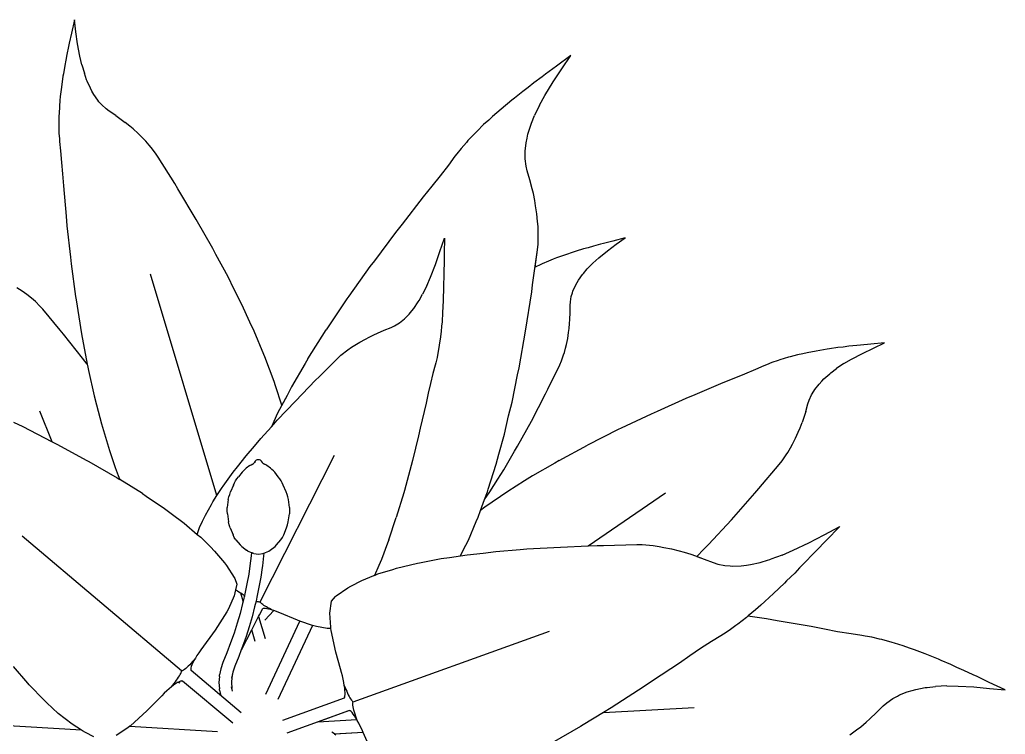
# Model space of a CAD drawing. Header units: metres. Extents: x 244.4 to 340.3, y -4.1 to 64.3.
# Drawn here: x 244.871 to 245.398, y 32.999 to 33.381 of the extents above; entities that cross this region are included whole.
import ezdxf

# ---------------------------------------------------------------- set-up
doc = ezdxf.new("R2010")
doc.units = ezdxf.units.M
doc.layers.add('Edges', color=7, linetype='Continuous')

msp = doc.modelspace()

# ---------------------------------------------------------------- linework, layer by layer
at = {"layer": 'Edges'}
for p, q in [((244.89989, 33.38077), (244.89836, 33.37363)), ((244.90072, 33.37434), (244.89989, 33.38077)), ((244.89836, 33.37363), (244.8971, 33.36817)), ((244.90165, 33.36784), (244.90072, 33.37434)), ((244.89681, 33.36639), (244.89585, 33.36218)), ((244.8971, 33.36817), (244.89681, 33.36639)), ((244.90283, 33.36136), (244.90165, 33.36784)), ((244.89535, 33.35912), (244.89474, 33.35633)), ((244.89585, 33.36218), (244.89535, 33.35912)), ((244.90389, 33.35673), (244.90283, 33.36136)), ((245.16555, 33.36162), (245.15795, 33.35592)), ((245.16079, 33.3546), (245.16555, 33.36162)), ((244.89474, 33.35633), (244.89403, 33.35184)), ((244.90389, 33.35673), (244.90523, 33.35211)), ((245.15795, 33.35592), (245.1521, 33.3517)), ((245.15612, 33.34752), (245.16079, 33.3546)), ((244.89378, 33.35062), (244.89293, 33.34462)), ((244.89403, 33.35184), (244.89378, 33.35062)), ((244.90646, 33.34868), (244.90523, 33.35211)), ((244.90676, 33.34786), (244.90646, 33.34868)), ((244.90846, 33.34411), (244.90676, 33.34786)), ((245.1503, 33.35023), (245.14582, 33.34702)), ((245.1521, 33.3517), (245.1503, 33.35023)), ((245.15173, 33.34032), (245.15612, 33.34752)), ((244.89293, 33.34462), (244.89232, 33.33976)), ((244.90926, 33.34264), (244.90846, 33.34411)), ((244.91033, 33.34075), (244.90926, 33.34264)), ((245.13982, 33.3424), (245.13536, 33.33877)), ((245.14274, 33.34451), (245.13982, 33.3424)), ((245.14582, 33.34702), (245.14274, 33.34451)), ((244.89215, 33.33751), (244.89185, 33.33458)), ((244.89232, 33.33976), (244.89215, 33.33751)), ((244.91239, 33.33776), (244.91033, 33.34075)), ((244.91306, 33.33694), (244.91239, 33.33776)), ((244.91458, 33.33523), (244.91306, 33.33694)), ((245.1341, 33.33784), (245.12828, 33.33297)), ((245.13536, 33.33877), (245.1341, 33.33784)), ((245.14884, 33.33506), (245.15173, 33.34032)), ((244.89185, 33.33458), (244.89167, 33.33052)), ((244.91691, 33.33306), (244.91458, 33.33523)), ((244.91857, 33.33182), (244.91691, 33.33306)), ((244.92202, 33.32956), (244.91857, 33.33182)), ((245.12828, 33.33297), (245.12366, 33.32902)), ((245.14884, 33.33506), (245.14623, 33.32961)), ((244.89159, 33.32953), (244.89151, 33.32471)), ((244.89167, 33.33052), (244.89159, 33.32953)), ((244.92202, 33.32956), (244.92712, 33.32586)), ((245.12164, 33.32709), (245.11893, 33.32468)), ((245.12366, 33.32902), (245.12164, 33.32709)), ((245.14454, 33.32539), (245.14623, 33.32961)), ((244.89151, 33.32471), (244.89156, 33.32371)), ((244.89156, 33.32371), (244.89163, 33.32011)), ((244.92953, 33.32393), (244.92712, 33.32586)), ((244.93131, 33.32237), (244.92953, 33.32393)), ((244.93404, 33.31994), (244.93131, 33.32237)), ((245.1154, 33.32117), (245.11452, 33.32035)), ((245.11893, 33.32468), (245.1154, 33.32117)), ((245.14264, 33.31952), (245.14415, 33.32439)), ((245.14415, 33.32439), (245.14454, 33.32539)), ((244.89163, 33.32011), (244.89187, 33.31711)), ((244.89187, 33.31711), (244.89196, 33.31567)), ((244.89196, 33.31567), (244.89249, 33.31072)), ((244.93649, 33.31748), (244.93404, 33.31994)), ((244.93812, 33.31581), (244.93649, 33.31748)), ((244.93998, 33.3137), (244.93812, 33.31581)), ((245.1105, 33.3161), (245.10972, 33.31518)), ((245.11452, 33.32035), (245.1105, 33.3161)), ((245.14165, 33.31489), (245.14218, 33.31751)), ((245.14218, 33.31751), (245.14264, 33.31952)), ((244.89249, 33.31072), (244.89308, 33.30445)), ((244.94092, 33.31252), (244.93998, 33.3137)), ((244.94331, 33.30946), (244.94092, 33.31252)), ((245.10687, 33.31195), (245.10466, 33.30912)), ((245.10972, 33.31518), (245.10687, 33.31195)), ((245.14112, 33.30918), (245.14115, 33.31048)), ((245.14115, 33.31048), (245.14165, 33.31489)), ((244.9448, 33.30727), (244.94331, 33.30946)), ((244.95359, 33.29311), (244.9448, 33.30727)), ((245.10358, 33.30779), (245.1001, 33.30307)), ((245.10466, 33.30912), (245.10358, 33.30779)), ((245.14116, 33.30639), (245.14112, 33.30918)), ((245.14162, 33.30252), (245.14116, 33.30639)), ((244.89308, 33.30445), (244.89357, 33.29832)), ((245.1001, 33.30307), (245.09565, 33.29725)), ((245.14219, 33.30004), (245.14162, 33.30252)), ((245.14366, 33.29521), (245.14219, 33.30004)), ((244.89357, 33.29832), (244.89399, 33.29193)), ((245.09565, 33.29725), (245.09125, 33.29171)), ((245.14487, 33.29036), (245.14366, 33.29521)), ((244.89399, 33.29193), (244.89551, 33.27568)), ((244.95534, 33.29037), (244.95359, 33.29311)), ((244.96509, 33.27402), (244.95534, 33.29037)), ((245.09125, 33.29171), (245.08663, 33.28611)), ((245.14554, 33.28778), (245.14487, 33.29036)), ((245.08663, 33.28611), (245.07533, 33.2715)), ((245.1463, 33.28413), (245.14554, 33.28778)), ((245.14674, 33.28132), (245.1463, 33.28413)), ((245.14743, 33.27702), (245.14674, 33.28132)), ((244.89551, 33.27568), (244.89594, 33.27052)), ((244.974, 33.25837), (244.96509, 33.27402)), ((245.14782, 33.27292), (245.14743, 33.27702)), ((244.89594, 33.27052), (244.89783, 33.25378)), ((245.07533, 33.2715), (245.07171, 33.26697)), ((245.14806, 33.2702), (245.14782, 33.27292)), ((245.14818, 33.26693), (245.14806, 33.2702)), ((245.07171, 33.26697), (245.06048, 33.25189)), ((245.09555, 33.25685), (245.09794, 33.26389)), ((245.09794, 33.26389), (245.09775, 33.25573)), ((245.14806, 33.26073), (245.14816, 33.26518)), ((245.14816, 33.26518), (245.14818, 33.26693)), ((245.19464, 33.2641), (245.1881, 33.26239)), ((245.18988, 33.26068), (245.19464, 33.2641)), ((244.97566, 33.25521), (244.974, 33.25837)), ((245.14511, 33.23896), (245.14777, 33.25772)), ((245.14645, 33.2484), (245.14777, 33.25772)), ((245.14777, 33.25772), (245.14806, 33.26073)), ((245.1724, 33.25823), (245.16845, 33.25697)), ((245.17493, 33.25887), (245.1724, 33.25823)), ((245.17764, 33.25972), (245.17493, 33.25887)), ((245.1815, 33.26066), (245.17764, 33.25972)), ((245.18308, 33.26116), (245.1815, 33.26066)), ((245.1881, 33.26239), (245.18308, 33.26116)), ((245.18514, 33.25716), (245.18988, 33.26068)), ((244.89783, 33.25378), (244.8982, 33.25023)), ((244.98212, 33.24321), (244.97566, 33.25521)), ((245.09313, 33.24991), (245.09555, 33.25685)), ((245.09775, 33.25573), (245.09775, 33.2496)), ((245.1561, 33.25267), (245.15363, 33.25173)), ((245.15797, 33.25345), (245.1561, 33.25267)), ((245.16214, 33.25493), (245.15797, 33.25345)), ((245.16734, 33.25668), (245.16214, 33.25493)), ((245.16845, 33.25697), (245.16734, 33.25668)), ((245.1774, 33.25063), (245.18056, 33.25345)), ((245.18056, 33.25345), (245.18514, 33.25716)), ((244.8982, 33.25023), (244.90056, 33.23268)), ((245.05808, 33.24878), (245.04679, 33.23291)), ((245.06048, 33.25189), (245.05808, 33.24878)), ((245.09053, 33.24316), (245.09313, 33.24991)), ((245.09775, 33.2496), (245.09763, 33.24762)), ((245.09763, 33.24762), (245.09766, 33.24298)), ((245.14951, 33.2499), (245.14645, 33.2484)), ((245.15033, 33.25024), (245.14951, 33.2499)), ((245.15363, 33.25173), (245.15033, 33.25024)), ((245.17232, 33.24513), (245.17441, 33.24759)), ((245.1774, 33.25063), (245.17441, 33.24759)), ((244.9762, 33.12638), (244.9407, 33.24472)), ((244.98524, 33.23689), (244.98212, 33.24321)), ((245.08851, 33.23848), (245.09053, 33.24316)), ((245.09766, 33.24298), (245.09749, 33.23963)), ((245.16972, 33.24156), (245.17183, 33.24454)), ((245.17183, 33.24454), (245.17232, 33.24513)), ((244.87196, 33.23558), (244.86916, 33.23735)), ((244.98946, 33.22853), (244.98524, 33.23689)), ((245.08851, 33.23848), (245.08625, 33.23393)), ((245.09752, 33.23662), (245.09729, 33.23181)), ((245.09749, 33.23963), (245.09752, 33.23662)), ((245.14467, 33.23533), (245.14511, 33.23896)), ((245.16672, 33.23565), (245.16803, 33.2386)), ((245.16803, 33.2386), (245.16897, 33.24029)), ((245.16897, 33.24029), (245.16972, 33.24156)), ((244.87446, 33.23374), (244.87196, 33.23558)), ((244.87613, 33.2325), (244.87446, 33.23374)), ((244.87804, 33.2309), (244.87613, 33.2325)), ((244.90056, 33.23268), (244.90077, 33.23102)), ((245.04572, 33.23145), (245.0346, 33.21496)), ((245.04679, 33.23291), (245.04572, 33.23145)), ((245.08435, 33.23062), (245.08625, 33.23393)), ((245.09729, 33.23181), (245.09729, 33.23051)), ((245.14135, 33.21425), (245.14467, 33.23533)), ((245.16535, 33.22992), (245.16585, 33.23277)), ((245.16585, 33.23277), (245.16642, 33.23474)), ((245.16642, 33.23474), (245.16672, 33.23565)), ((244.87901, 33.23), (244.87804, 33.2309)), ((244.88148, 33.22766), (244.87901, 33.23)), ((244.88303, 33.22595), (244.88148, 33.22766)), ((244.89221, 33.21482), (244.88303, 33.22595)), ((244.90077, 33.23102), (244.90366, 33.21286)), ((244.9938, 33.21905), (244.98946, 33.22853)), ((245.08047, 33.22505), (245.08152, 33.22638)), ((245.08152, 33.22638), (245.0839, 33.22985)), ((245.0839, 33.22985), (245.08435, 33.23062)), ((245.09729, 33.23051), (245.09695, 33.22423)), ((245.16522, 33.22801), (245.16535, 33.22992)), ((245.16523, 33.22419), (245.16522, 33.22801)), ((245.07572, 33.22013), (245.07653, 33.22081)), ((245.07653, 33.22081), (245.07907, 33.22338)), ((245.07907, 33.22338), (245.08047, 33.22505)), ((245.09695, 33.22423), (245.09665, 33.21925)), ((245.16505, 33.22043), (245.16523, 33.22419)), ((244.99603, 33.21429), (244.9938, 33.21905)), ((245.06576, 33.21478), (245.06948, 33.21623)), ((245.06948, 33.21623), (245.0713, 33.21712)), ((245.0713, 33.21712), (245.07395, 33.21876)), ((245.07395, 33.21876), (245.07572, 33.22013)), ((245.09639, 33.21697), (245.09617, 33.21404)), ((245.09665, 33.21925), (245.09639, 33.21697)), ((245.16439, 33.21348), (245.16469, 33.2156)), ((245.16469, 33.2156), (245.16496, 33.2184)), ((245.16496, 33.2184), (245.16505, 33.22043)), ((244.89404, 33.21269), (244.89221, 33.21482)), ((244.90423, 33.19985), (244.89404, 33.21269)), ((244.90366, 33.21286), (244.90674, 33.19655)), ((245.0013, 33.20171), (244.99603, 33.21429)), ((245.02477, 33.19936), (245.0346, 33.21496)), ((245.05567, 33.20997), (245.05762, 33.21105)), ((245.05762, 33.21105), (245.06024, 33.21233)), ((245.06024, 33.21233), (245.06216, 33.21316)), ((245.06216, 33.21316), (245.06576, 33.21478)), ((245.09617, 33.21404), (245.09564, 33.21002)), ((245.13787, 33.19467), (245.14135, 33.21425)), ((245.16326, 33.20717), (245.16391, 33.21021)), ((245.16391, 33.21021), (245.16439, 33.21348)), ((245.0462, 33.20417), (245.04824, 33.20559)), ((245.04824, 33.20559), (245.05001, 33.20669)), ((245.05001, 33.20669), (245.0527, 33.20837)), ((245.0527, 33.20837), (245.05567, 33.20997)), ((245.09555, 33.20906), (245.09483, 33.20442)), ((245.09564, 33.21002), (245.09555, 33.20906)), ((245.16213, 33.20274), (245.16281, 33.20514)), ((245.16281, 33.20514), (245.16326, 33.20717)), ((245.30854, 33.20544), (245.30405, 33.20475)), ((245.31138, 33.2057), (245.30854, 33.20544)), ((245.31445, 33.20615), (245.31138, 33.2057)), ((245.31875, 33.20652), (245.31445, 33.20615)), ((245.32054, 33.20678), (245.31875, 33.20652)), ((245.32612, 33.20725), (245.32054, 33.20678)), ((245.32161, 33.20235), (245.32751, 33.20521)), ((245.33339, 33.20796), (245.32612, 33.20725)), ((245.32751, 33.20521), (245.33339, 33.20796)), ((244.90674, 33.19655), (244.90423, 33.19985)), ((245.00182, 33.20049), (245.0013, 33.20171)), ((245.0068, 33.18725), (245.00182, 33.20049)), ((245.03095, 33.18984), (245.04088, 33.1998)), ((245.04088, 33.1998), (245.04254, 33.20131)), ((245.04254, 33.20131), (245.0462, 33.20417)), ((245.09401, 33.20012), (245.09331, 33.19735)), ((245.09463, 33.20347), (245.09401, 33.20012)), ((245.09483, 33.20442), (245.09463, 33.20347)), ((245.16058, 33.19828), (245.16171, 33.20149)), ((245.16171, 33.20149), (245.16213, 33.20274)), ((245.28205, 33.20029), (245.27744, 33.19889)), ((245.28302, 33.20052), (245.28205, 33.20029)), ((245.28694, 33.20157), (245.28302, 33.20052)), ((245.28983, 33.20218), (245.28694, 33.20157)), ((245.29202, 33.20271), (245.28983, 33.20218)), ((245.29684, 33.2036), (245.29202, 33.20271)), ((245.3028, 33.20462), (245.29684, 33.2036)), ((245.30405, 33.20475), (245.3028, 33.20462)), ((245.31579, 33.19926), (245.32161, 33.20235)), ((244.90674, 33.19655), (244.90688, 33.1958)), ((244.90688, 33.1958), (244.90747, 33.19315)), ((245.02333, 33.19685), (245.01613, 33.18448)), ((245.02477, 33.19936), (245.02333, 33.19685)), ((245.09302, 33.19606), (245.0918, 33.19164)), ((245.09331, 33.19735), (245.09302, 33.19606)), ((245.13703, 33.19083), (245.13787, 33.19467)), ((245.15324, 33.18324), (245.15965, 33.19617)), ((245.15965, 33.19617), (245.16058, 33.19828)), ((245.26896, 33.19572), (245.26441, 33.19371)), ((245.27031, 33.19625), (245.26896, 33.19572)), ((245.27309, 33.19739), (245.27031, 33.19625)), ((245.2765, 33.19855), (245.27309, 33.19739)), ((245.27744, 33.19889), (245.2765, 33.19855)), ((245.3117, 33.19684), (245.3077, 33.19416)), ((245.3117, 33.19684), (245.31579, 33.19926)), ((244.90747, 33.19315), (244.91044, 33.17971)), ((245.02902, 33.188), (245.03095, 33.18984)), ((245.0918, 33.19164), (245.09043, 33.18618)), ((245.13411, 33.17632), (245.13703, 33.19083)), ((245.25861, 33.19124), (245.25291, 33.18891)), ((245.26441, 33.19371), (245.25861, 33.19124)), ((245.30106, 33.18865), (245.30413, 33.19141)), ((245.30413, 33.19141), (245.30482, 33.19194)), ((245.30482, 33.19194), (245.3077, 33.19416)), ((245.00757, 33.18489), (245.0068, 33.18725)), ((245.01095, 33.17459), (245.00757, 33.18489)), ((245.01613, 33.18448), (245.01371, 33.17983)), ((245.01816, 33.17686), (245.02902, 33.188)), ((245.09043, 33.18618), (245.08925, 33.18099)), ((245.24695, 33.18657), (245.23194, 33.18018)), ((245.25291, 33.18891), (245.24695, 33.18657)), ((245.29621, 33.18298), (245.29843, 33.18584)), ((245.29843, 33.18584), (245.29991, 33.18745)), ((245.29991, 33.18745), (245.30106, 33.18865)), ((244.91044, 33.17971), (244.91171, 33.17484)), ((245.01371, 33.17983), (245.00868, 33.17028)), ((245.01371, 33.17983), (245.01095, 33.17459)), ((245.08925, 33.18099), (245.08818, 33.17571)), ((245.14448, 33.16616), (245.15204, 33.1807)), ((245.15204, 33.1807), (245.15324, 33.18324)), ((245.23194, 33.18018), (245.22715, 33.1782)), ((245.29311, 33.17723), (245.29446, 33.18012)), ((245.29446, 33.18012), (245.29564, 33.18208)), ((245.29564, 33.18208), (245.29621, 33.18298)), ((244.91171, 33.17484), (244.91437, 33.16457)), ((245.0084, 33.16654), (245.01816, 33.17686)), ((245.08818, 33.17571), (245.08502, 33.16241)), ((245.13229, 33.1689), (245.13411, 33.17632)), ((245.22715, 33.1782), (245.21179, 33.17131)), ((245.29133, 33.1713), (245.29243, 33.17528)), ((245.29243, 33.17528), (245.29311, 33.17723)), ((244.88808, 33.15499), (244.88144, 33.17141)), ((245.00868, 33.17028), (245.00535, 33.16309)), ((245.13005, 33.15916), (245.13229, 33.1689)), ((245.20851, 33.16989), (245.19251, 33.1623)), ((245.21179, 33.17131), (245.20851, 33.16989)), ((245.29133, 33.1713), (245.28935, 33.16532)), ((244.86738, 33.16554), (244.87222, 33.16324)), ((244.87222, 33.16324), (244.88761, 33.15522)), ((244.91437, 33.16457), (244.91866, 33.15036)), ((244.99961, 33.15679), (245.00535, 33.16309)), ((245.00535, 33.16309), (245.00657, 33.16442)), ((245.00657, 33.16442), (245.0084, 33.16654)), ((245.13708, 33.15264), (245.14448, 33.16616)), ((245.28825, 33.16244), (245.28935, 33.16532)), ((245.08414, 33.15829), (245.08078, 33.14504)), ((245.08502, 33.16241), (245.08414, 33.15829)), ((245.12708, 33.14848), (245.13005, 33.15916)), ((245.19099, 33.16159), (245.17458, 33.15331)), ((245.19251, 33.1623), (245.19099, 33.16159)), ((245.28582, 33.15693), (245.2873, 33.16027)), ((245.2873, 33.16027), (245.28825, 33.16244)), ((244.88761, 33.15522), (244.88808, 33.15499)), ((244.88808, 33.15499), (244.8908, 33.15364)), ((244.8908, 33.15364), (244.90624, 33.14521)), ((244.99178, 33.14756), (244.99623, 33.15269)), ((244.99623, 33.15269), (244.99961, 33.15679)), ((245.13551, 33.15003), (245.13708, 33.15264)), ((245.1593, 33.14507), (245.17458, 33.15331)), ((245.28312, 33.15179), (245.28422, 33.15385)), ((245.28422, 33.15385), (245.28582, 33.15693)), ((244.91866, 33.15036), (244.9218, 33.14137)), ((244.98717, 33.14164), (244.99178, 33.14756)), ((244.99933, 33.06948), (245.03912, 33.14791)), ((245.12567, 33.14317), (245.12708, 33.14848)), ((245.12968, 33.14002), (245.13551, 33.15003)), ((245.27866, 33.14491), (245.28084, 33.14812)), ((245.28084, 33.14812), (245.28168, 33.14938)), ((245.28168, 33.14938), (245.28312, 33.15179)), ((244.90624, 33.14521), (244.90766, 33.14448)), ((244.90766, 33.14448), (244.92285, 33.1357)), ((244.98489, 33.13884), (244.98717, 33.14164)), ((244.99381, 33.14237), (244.99192, 33.14096)), ((244.99381, 33.14237), (244.99443, 33.14276)), ((244.99443, 33.14276), (244.99511, 33.14306)), ((244.99505, 33.14285), (244.99556, 33.14327)), ((244.99511, 33.14306), (244.99556, 33.14327)), ((244.99556, 33.14327), (244.99558, 33.14328)), ((244.99558, 33.14328), (244.99562, 33.14333)), ((244.99562, 33.14333), (244.99614, 33.14386)), ((244.99575, 33.14337), (244.99562, 33.14333)), ((244.99575, 33.14337), (244.99564, 33.14323)), ((244.99579, 33.14342), (244.99575, 33.14337)), ((244.99614, 33.14386), (244.99579, 33.14342)), ((244.99602, 33.14357), (244.99579, 33.14342)), ((244.99614, 33.14386), (244.99621, 33.14395)), ((244.99621, 33.14395), (244.99671, 33.14472)), ((244.9966, 33.14445), (244.99621, 33.14395)), ((244.99671, 33.14472), (244.99702, 33.1451)), ((244.99702, 33.1451), (244.99741, 33.1454)), ((244.99741, 33.1454), (244.99787, 33.14558)), ((244.99787, 33.14558), (244.99836, 33.14564)), ((244.99836, 33.14564), (244.99886, 33.14558)), ((244.99886, 33.14558), (244.99932, 33.1454)), ((244.99932, 33.1454), (244.99971, 33.1451)), ((244.99971, 33.1451), (245.00001, 33.14472)), ((245.00052, 33.14395), (245.00001, 33.14472)), ((245.00059, 33.14386), (245.00052, 33.14395)), ((245.00111, 33.14333), (245.00059, 33.14386)), ((245.00094, 33.14342), (245.00059, 33.14386)), ((245.00094, 33.14342), (245.00071, 33.14357)), ((245.00098, 33.14337), (245.00094, 33.14342)), ((245.00109, 33.14323), (245.00098, 33.14337)), ((245.00111, 33.14333), (245.00098, 33.14337)), ((245.00115, 33.14328), (245.00111, 33.14333)), ((245.00117, 33.14327), (245.00115, 33.14328)), ((245.00162, 33.14306), (245.00117, 33.14327)), ((245.00168, 33.14285), (245.00117, 33.14327)), ((245.00229, 33.14276), (245.00162, 33.14306)), ((245.00292, 33.14237), (245.00229, 33.14276)), ((245.00481, 33.14096), (245.00292, 33.14237)), ((245.08015, 33.14231), (245.07649, 33.12895)), ((245.08078, 33.14504), (245.08015, 33.14231)), ((245.12136, 33.12963), (245.12567, 33.14317)), ((245.15695, 33.14369), (245.14506, 33.13678)), ((245.1593, 33.14507), (245.15695, 33.14369)), ((245.2662, 33.13015), (245.27702, 33.14283)), ((245.27702, 33.14283), (245.27866, 33.14491)), ((244.9218, 33.14137), (244.92333, 33.13705)), ((244.92333, 33.13705), (244.92421, 33.13486)), ((244.97945, 33.13128), (244.98489, 33.13884)), ((244.9869, 33.13528), (244.98768, 33.13632)), ((244.98964, 33.13881), (244.98768, 33.13632)), ((244.98964, 33.13881), (244.99033, 33.13959)), ((244.99033, 33.13959), (244.99109, 33.14031)), ((244.99109, 33.14031), (244.99192, 33.14096)), ((245.00563, 33.14031), (245.00481, 33.14096)), ((245.00639, 33.13959), (245.00563, 33.14031)), ((245.00709, 33.13881), (245.00639, 33.13959)), ((245.00905, 33.13632), (245.00709, 33.13881)), ((245.00982, 33.13528), (245.00905, 33.13632)), ((245.12646, 33.13499), (245.12968, 33.14002)), ((245.14506, 33.13678), (245.1408, 33.13409)), ((244.92285, 33.1357), (244.92421, 33.13486)), ((244.93631, 33.12736), (244.92421, 33.13486)), ((244.97894, 33.13059), (244.97945, 33.13128)), ((244.98506, 33.13189), (244.98353, 33.12828)), ((244.98506, 33.13189), (244.9856, 33.13307)), ((244.9856, 33.13307), (244.98621, 33.1342)), ((244.98621, 33.1342), (244.9869, 33.13528)), ((245.01052, 33.1342), (245.00982, 33.13528)), ((245.01113, 33.13307), (245.01052, 33.1342)), ((245.01166, 33.13189), (245.01113, 33.13307)), ((245.0132, 33.12828), (245.01166, 33.13189)), ((245.12228, 33.12828), (245.12646, 33.13499)), ((245.1408, 33.13409), (245.13182, 33.12844)), ((244.93631, 33.12736), (244.93835, 33.12596)), ((244.93835, 33.12596), (244.94821, 33.11932)), ((244.97399, 33.12297), (244.9762, 33.12638)), ((244.9762, 33.12638), (244.97894, 33.13059)), ((244.9826, 33.12556), (244.98302, 33.12693)), ((244.98302, 33.12693), (244.98353, 33.12828)), ((245.01371, 33.12693), (245.0132, 33.12828)), ((245.01412, 33.12556), (245.01371, 33.12693)), ((245.07618, 33.12773), (245.0722, 33.1145)), ((245.07649, 33.12895), (245.07618, 33.12773)), ((245.11942, 33.12411), (245.12097, 33.12833)), ((245.11942, 33.12411), (245.12228, 33.12828)), ((245.13182, 33.12844), (245.11959, 33.12003)), ((245.12097, 33.12833), (245.12136, 33.12963)), ((245.17482, 33.0994), (245.21619, 33.12772)), ((245.25151, 33.11339), (245.26412, 33.12764)), ((245.26412, 33.12764), (245.2662, 33.13015)), ((244.97, 33.11588), (244.97321, 33.12158)), ((244.97321, 33.12158), (244.97399, 33.12297)), ((244.98227, 33.12416), (244.98171, 33.11996)), ((244.98227, 33.12416), (244.9826, 33.12556)), ((245.01445, 33.12416), (245.01412, 33.12556)), ((245.01502, 33.11996), (245.01445, 33.12416)), ((245.11729, 33.1183), (245.11942, 33.12411)), ((244.94821, 33.11932), (244.95168, 33.11669)), ((244.95168, 33.11669), (244.95859, 33.11153)), ((244.96846, 33.11256), (244.97, 33.11588)), ((244.98163, 33.1182), (244.98171, 33.11996)), ((244.98178, 33.11644), (244.98163, 33.1182)), ((244.98178, 33.11644), (244.98234, 33.11225)), ((245.01439, 33.11225), (245.01495, 33.11644)), ((245.01509, 33.1182), (245.01495, 33.11644)), ((245.01502, 33.11996), (245.01509, 33.1182)), ((245.11601, 33.1148), (245.11729, 33.1183)), ((245.11959, 33.12003), (245.11729, 33.1183)), ((244.95859, 33.11153), (244.96563, 33.10555)), ((244.96692, 33.1092), (244.96846, 33.11256)), ((244.98269, 33.11059), (244.98234, 33.11225)), ((244.98325, 33.10898), (244.98269, 33.11059)), ((245.01348, 33.10898), (245.01404, 33.11059)), ((245.01404, 33.11059), (245.01439, 33.11225)), ((245.06825, 33.10268), (245.0722, 33.1145)), ((245.11075, 33.10248), (245.11501, 33.11247)), ((245.11501, 33.11247), (245.11601, 33.1148)), ((245.23931, 33.10014), (245.25151, 33.11339)), ((244.9572, 33.03247), (244.87189, 33.10457)), ((244.96563, 33.10555), (244.96692, 33.1092)), ((244.96563, 33.10555), (244.96749, 33.10396)), ((244.98325, 33.10898), (244.98481, 33.1053)), ((244.9855, 33.10394), (244.98481, 33.1053)), ((245.01122, 33.10394), (245.01191, 33.1053)), ((245.01191, 33.1053), (245.01348, 33.10898)), ((245.29293, 33.10098), (245.30122, 33.10528)), ((245.30122, 33.10528), (245.30956, 33.10972)), ((245.30956, 33.10972), (245.30228, 33.10234)), ((244.96749, 33.10396), (244.97266, 33.09889)), ((244.98638, 33.1027), (244.9855, 33.10394)), ((244.98638, 33.1027), (244.98858, 33.09991)), ((244.98944, 33.09902), (244.98858, 33.09991)), ((245.00728, 33.09902), (245.00815, 33.09991)), ((245.00815, 33.09991), (245.01035, 33.1027)), ((245.01035, 33.1027), (245.01122, 33.10394)), ((245.06755, 33.10086), (245.06424, 33.0921)), ((245.06825, 33.10268), (245.06755, 33.10086)), ((245.10804, 33.09705), (245.11075, 33.10248)), ((245.16002, 33.09876), (245.17482, 33.0994)), ((245.17482, 33.0994), (245.17976, 33.09961)), ((245.17976, 33.09961), (245.18315, 33.09962)), ((245.18315, 33.09962), (245.201, 33.10018)), ((245.201, 33.10018), (245.20385, 33.10013)), ((245.20385, 33.10013), (245.20973, 33.09958)), ((245.20973, 33.09958), (245.21285, 33.09912)), ((245.23681, 33.09761), (245.23931, 33.10014)), ((245.28465, 33.09701), (245.29293, 33.10098)), ((245.30228, 33.10234), (245.29694, 33.09668)), ((244.97266, 33.09889), (244.97493, 33.0966)), ((244.97493, 33.0966), (244.98022, 33.09034)), ((244.98944, 33.09902), (244.99206, 33.09707)), ((244.99278, 33.09657), (244.99206, 33.09707)), ((244.99278, 33.09657), (244.99469, 33.0958)), ((244.99453, 33.09407), (244.99388, 33.08879)), ((244.99469, 33.0958), (244.99453, 33.09407)), ((244.99471, 33.096), (244.99469, 33.0958)), ((244.99469, 33.0958), (244.99547, 33.09548)), ((244.9959, 33.09534), (244.99547, 33.09548)), ((244.9959, 33.09534), (244.99836, 33.09502)), ((244.99836, 33.09502), (245.00083, 33.09534)), ((245.00083, 33.09534), (245.00126, 33.09548)), ((245.00134, 33.09552), (245.0012, 33.09401)), ((245.00126, 33.09548), (245.00395, 33.09657)), ((245.00134, 33.09552), (245.00395, 33.09657)), ((245.00395, 33.09657), (245.00467, 33.09707)), ((245.00467, 33.09707), (245.00728, 33.09902)), ((245.1007, 33.0932), (245.10656, 33.09411)), ((245.10656, 33.09411), (245.10804, 33.09705)), ((245.10656, 33.09411), (245.11012, 33.09466)), ((245.11012, 33.09466), (245.1187, 33.09553)), ((245.1187, 33.09553), (245.12539, 33.09636)), ((245.12539, 33.09636), (245.13847, 33.09737)), ((245.13847, 33.09737), (245.14201, 33.09772)), ((245.14201, 33.09772), (245.16002, 33.09876)), ((245.21285, 33.09912), (245.21544, 33.0986)), ((245.21544, 33.0986), (245.21939, 33.09781)), ((245.21939, 33.09781), (245.22352, 33.0967)), ((245.22352, 33.0967), (245.22626, 33.09599)), ((245.22626, 33.09599), (245.2298, 33.0949)), ((245.2298, 33.0949), (245.2323, 33.09399)), ((245.23307, 33.09373), (245.23681, 33.09761)), ((245.27872, 33.09445), (245.27266, 33.09221)), ((245.27872, 33.09445), (245.28465, 33.09701)), ((245.2951, 33.09495), (245.29109, 33.09063)), ((245.29694, 33.09668), (245.2951, 33.09495)), ((244.98022, 33.09034), (244.9813, 33.08888)), ((244.9813, 33.08888), (244.98547, 33.08247)), ((244.99388, 33.08879), (244.9932, 33.08434)), ((245.0012, 33.09401), (245.00055, 33.08871)), ((245.06286, 33.08897), (245.06053, 33.0836)), ((245.06424, 33.0921), (245.06286, 33.08897)), ((245.07226, 33.08743), (245.08347, 33.09017)), ((245.08347, 33.09017), (245.08454, 33.09035)), ((245.08454, 33.09035), (245.09616, 33.0926)), ((245.09616, 33.0926), (245.1007, 33.0932)), ((245.2323, 33.09399), (245.23704, 33.09236)), ((245.23307, 33.09373), (245.23704, 33.09236)), ((245.23704, 33.09236), (245.24174, 33.09046)), ((245.24174, 33.09046), (245.2442, 33.08968)), ((245.2442, 33.08968), (245.24808, 33.0889)), ((245.24808, 33.0889), (245.25091, 33.08863)), ((245.25683, 33.08871), (245.25958, 33.08903)), ((245.25958, 33.08903), (245.26171, 33.08934)), ((245.26171, 33.08934), (245.26694, 33.09049)), ((245.26694, 33.09049), (245.26803, 33.09081)), ((245.26803, 33.09081), (245.27266, 33.09221)), ((245.29109, 33.09063), (245.28801, 33.08768)), ((244.9932, 33.08434), (244.99226, 33.07907)), ((245.00043, 33.08787), (244.99964, 33.08258)), ((245.00055, 33.08871), (245.00043, 33.08787)), ((245.05808, 33.08262), (245.06239, 33.08435)), ((245.06053, 33.0836), (245.06239, 33.08435)), ((245.06239, 33.08435), (245.07033, 33.08682)), ((245.07033, 33.08682), (245.07226, 33.08743)), ((245.25091, 33.08863), (245.25225, 33.08855)), ((245.25225, 33.08855), (245.25683, 33.08871)), ((245.28542, 33.08488), (245.28102, 33.08063)), ((245.28801, 33.08768), (245.28542, 33.08488)), ((244.98547, 33.08247), (244.9857, 33.08195)), ((244.9857, 33.08195), (244.98677, 33.07885)), ((244.98677, 33.07885), (244.98613, 33.07586)), ((244.99226, 33.07907), (244.99117, 33.07379)), ((244.99964, 33.08258), (244.99869, 33.07728)), ((245.04781, 33.07781), (245.05373, 33.08086)), ((245.05373, 33.08086), (245.05808, 33.08262)), ((245.27989, 33.07943), (245.2741, 33.07393)), ((245.28102, 33.08063), (245.27989, 33.07943)), ((244.98613, 33.07586), (244.98543, 33.0726)), ((244.98723, 33.07518), (244.98613, 33.07586)), ((244.98851, 33.07436), (244.98723, 33.07518)), ((244.98897, 33.07405), (244.98851, 33.07436)), ((244.99024, 33.06983), (244.98897, 33.07405)), ((244.98971, 33.07356), (244.98897, 33.07405)), ((244.99082, 33.07278), (244.98971, 33.07356)), ((244.99117, 33.07379), (244.99024, 33.06983)), ((244.99117, 33.07379), (244.99091, 33.07271)), ((244.99869, 33.07728), (244.9976, 33.07199)), ((245.04, 33.07267), (245.04624, 33.07696)), ((245.04624, 33.07696), (245.04781, 33.07781)), ((245.2741, 33.07393), (245.26949, 33.06958)), ((244.98543, 33.0726), (244.98238, 33.0658)), ((244.98993, 33.06852), (244.98855, 33.06324)), ((244.99024, 33.06983), (244.98993, 33.06852)), ((244.99029, 33.06968), (244.99024, 33.06983)), ((244.99091, 33.07271), (244.99082, 33.07278)), ((244.99098, 33.07265), (244.99091, 33.07271)), ((244.99124, 33.07246), (244.99111, 33.07256)), ((244.99712, 33.06983), (244.99636, 33.0667)), ((244.99671, 33.06773), (244.99673, 33.06768)), ((244.99695, 33.06988), (244.99712, 33.06983)), ((244.9976, 33.07199), (244.99712, 33.06983)), ((244.99712, 33.06983), (244.99771, 33.06966)), ((244.99771, 33.06966), (244.99823, 33.06955)), ((244.99823, 33.06955), (244.99867, 33.06948)), ((244.99867, 33.06948), (244.99904, 33.06945)), ((244.99904, 33.06945), (244.99933, 33.06948)), ((244.99938, 33.06928), (244.99933, 33.06948)), ((244.99955, 33.06902), (244.99938, 33.06928)), ((244.99983, 33.06871), (244.99955, 33.06902)), ((245.00023, 33.06837), (244.99983, 33.06871)), ((245.00072, 33.06798), (245.00023, 33.06837)), ((245.00131, 33.06757), (245.00072, 33.06798)), ((245.0366, 33.06341), (245.03752, 33.06973)), ((245.03752, 33.06973), (245.03961, 33.07227)), ((245.03961, 33.07227), (245.04, 33.07267)), ((245.26726, 33.0677), (245.2645, 33.06518)), ((245.26949, 33.06958), (245.26726, 33.0677)), ((244.98152, 33.06416), (244.97516, 33.05423)), ((244.98238, 33.0658), (244.98152, 33.06416)), ((244.98855, 33.06324), (244.98702, 33.05798)), ((244.99636, 33.0667), (244.99497, 33.06142)), ((244.99852, 33.06169), (244.99894, 33.06252)), ((244.99894, 33.06252), (245.00051, 33.06561)), ((245.00051, 33.06561), (245.0006, 33.06569)), ((245.00097, 33.06587), (245.0006, 33.06569)), ((245.00147, 33.06593), (245.00097, 33.06587)), ((245.00198, 33.06714), (245.00131, 33.06757)), ((245.00212, 33.06591), (245.00147, 33.06593)), ((245.00669, 33.06478), (245.00184, 33.05973)), ((245.00271, 33.0667), (245.00198, 33.06714)), ((245.00289, 33.0658), (245.00212, 33.06591)), ((245.00349, 33.06626), (245.00271, 33.0667)), ((245.0038, 33.06562), (245.00289, 33.0658)), ((245.0043, 33.06583), (245.00349, 33.06626)), ((245.00482, 33.06536), (245.0038, 33.06562)), ((245.00513, 33.06541), (245.0043, 33.06583)), ((245.00595, 33.06503), (245.00482, 33.06536)), ((245.00595, 33.06503), (245.00513, 33.06541)), ((245.00669, 33.06478), (245.00595, 33.06503)), ((245.00717, 33.06462), (245.00669, 33.06478)), ((245.00848, 33.06415), (245.00717, 33.06462)), ((245.00986, 33.06361), (245.00848, 33.06415)), ((245.01925, 33.05966), (245.00986, 33.06361)), ((245.03709, 33.05597), (245.0366, 33.06341)), ((245.2645, 33.06518), (245.26052, 33.06193)), ((244.98702, 33.05798), (244.98534, 33.05271)), ((244.99497, 33.06142), (244.99344, 33.05613)), ((244.99485, 33.05448), (244.99852, 33.06169)), ((244.99852, 33.06169), (245.00208, 33.04983)), ((245.00238, 33.02014), (245.02057, 33.0592)), ((245.02057, 33.0592), (245.01925, 33.05966)), ((245.02731, 33.05683), (245.02057, 33.0592)), ((245.25489, 33.05746), (245.25388, 33.05676)), ((245.2596, 33.06112), (245.25489, 33.05746)), ((245.26035, 33.06178), (245.2596, 33.06112)), ((245.26052, 33.06193), (245.26035, 33.06178)), ((245.27036, 33.06029), (245.26035, 33.06178)), ((245.27606, 33.05924), (245.27036, 33.06029)), ((245.29428, 33.05619), (245.27606, 33.05924)), ((244.97516, 33.05423), (244.96754, 33.04377)), ((244.98534, 33.05271), (244.98352, 33.04745)), ((244.9894, 33.04375), (244.99485, 33.05448)), ((244.99344, 33.05613), (244.99176, 33.05086)), ((244.99673, 33.04823), (244.99485, 33.05448)), ((245.02731, 33.05683), (245.00881, 33.01715)), ((245.02801, 33.05658), (245.02731, 33.05683)), ((245.02942, 33.05622), (245.02801, 33.05658)), ((245.03519, 33.05512), (245.02942, 33.05622)), ((245.03719, 33.05516), (245.03519, 33.05512)), ((245.03719, 33.05516), (245.03709, 33.05597)), ((245.03732, 33.05413), (245.03719, 33.05516)), ((245.03983, 33.04261), (245.03732, 33.05413)), ((245.04908, 33.01592), (245.15417, 33.05375)), ((245.24733, 33.05225), (245.24593, 33.0513)), ((245.25038, 33.0542), (245.24733, 33.05225)), ((245.25388, 33.05676), (245.25038, 33.0542)), ((245.3014, 33.05476), (245.29428, 33.05619)), ((245.30835, 33.0535), (245.3014, 33.05476)), ((245.31558, 33.05233), (245.30835, 33.0535)), ((245.3214, 33.05149), (245.31558, 33.05233)), ((244.98352, 33.04745), (244.98155, 33.0422)), ((244.99176, 33.05086), (244.98993, 33.04558)), ((245.24096, 33.04828), (245.23494, 33.04444)), ((245.24593, 33.0513), (245.24096, 33.04828)), ((245.32307, 33.05117), (245.3214, 33.05149)), ((245.32661, 33.05056), (245.32307, 33.05117)), ((245.3308, 33.04957), (245.32661, 33.05056)), ((245.33199, 33.04932), (245.3308, 33.04957)), ((245.33763, 33.04778), (245.33199, 33.04932)), ((245.33877, 33.04739), (245.33763, 33.04778)), ((245.34353, 33.04595), (245.33877, 33.04739)), ((244.96647, 33.04223), (244.9655, 33.04075)), ((244.96754, 33.04377), (244.96647, 33.04223)), ((244.98155, 33.0422), (244.97943, 33.03693)), ((244.98924, 33.04384), (244.98796, 33.04031)), ((244.98993, 33.04558), (244.98924, 33.04384)), ((245.04234, 33.03369), (245.03983, 33.04261)), ((245.23494, 33.04444), (245.22932, 33.04066)), ((245.34693, 33.0447), (245.34353, 33.04595)), ((245.34959, 33.04383), (245.34693, 33.0447)), ((245.35526, 33.04162), (245.34959, 33.04383)), ((245.3623, 33.03879), (245.35526, 33.04162)), ((244.9624, 33.03668), (244.96163, 33.03584)), ((244.96317, 33.03755), (244.9624, 33.03668)), ((244.96327, 33.03688), (244.96279, 33.03581)), ((244.96392, 33.03845), (244.96317, 33.03755)), ((244.96389, 33.03806), (244.96327, 33.03688)), ((244.96464, 33.03936), (244.96389, 33.03806)), ((244.96464, 33.03936), (244.96392, 33.03845)), ((244.9655, 33.04075), (244.96464, 33.03936)), ((244.97943, 33.03693), (244.9783, 33.03369)), ((244.98796, 33.04031), (244.98584, 33.03505)), ((245.22374, 33.03672), (245.20923, 33.02717)), ((245.22932, 33.04066), (245.22374, 33.03672)), ((245.36371, 33.03812), (245.3623, 33.03879)), ((245.36902, 33.03591), (245.36371, 33.03812)), ((244.87501, 33.02597), (244.86726, 33.0349)), ((244.9565, 33.03053), (244.9568, 33.03114)), ((244.9568, 33.03114), (244.95702, 33.03167)), ((244.95702, 33.03167), (244.95715, 33.03211)), ((244.95715, 33.03211), (244.9572, 33.03247)), ((244.95747, 33.03248), (244.9572, 33.03247)), ((244.95783, 33.03261), (244.95747, 33.03248)), ((244.95829, 33.03288), (244.95783, 33.03261)), ((244.95884, 33.03326), (244.95829, 33.03288)), ((244.95946, 33.03376), (244.95884, 33.03326)), ((244.96014, 33.03437), (244.95946, 33.03376)), ((244.96087, 33.03507), (244.96014, 33.03437)), ((244.96163, 33.03584), (244.96087, 33.03507)), ((244.96222, 33.03409), (244.96215, 33.03345)), ((244.96215, 33.03345), (244.96226, 33.03293)), ((244.96243, 33.03488), (244.96222, 33.03409)), ((244.96233, 33.03281), (244.96226, 33.03293)), ((244.98919, 33.01007), (244.96233, 33.03281)), ((244.96279, 33.03581), (244.96243, 33.03488)), ((244.9783, 33.03369), (244.97762, 33.03042)), ((244.98473, 33.03186), (244.98406, 33.02866)), ((244.98473, 33.03186), (244.98414, 33.02905)), ((244.98584, 33.03505), (244.98473, 33.03186)), ((245.04287, 33.03173), (245.04234, 33.03369)), ((245.04334, 33.02985), (245.04287, 33.03173)), ((245.37226, 33.03433), (245.36902, 33.03591)), ((245.37592, 33.0328), (245.37226, 33.03433)), ((245.38087, 33.03037), (245.37592, 33.0328)), ((244.87571, 33.02513), (244.87501, 33.02597)), ((244.9526, 33.02485), (244.95331, 33.02574)), ((244.95407, 33.02562), (244.95301, 33.02485)), ((244.95331, 33.02574), (244.95398, 33.02663)), ((244.95398, 33.02663), (244.9546, 33.02749)), ((244.95504, 33.02625), (244.95407, 33.02562)), ((244.9546, 33.02749), (244.95517, 33.02832)), ((244.95591, 33.02673), (244.95504, 33.02625)), ((244.95517, 33.02832), (244.95568, 33.02911)), ((244.95591, 33.02673), (244.9553, 33.02639)), ((244.95645, 33.02599), (244.9553, 33.02639)), ((244.95568, 33.02911), (244.95613, 33.02985)), ((244.95667, 33.02707), (244.95591, 33.02673)), ((244.95613, 33.02985), (244.9565, 33.03053)), ((244.95685, 33.02712), (244.95667, 33.02707)), ((244.95731, 33.02725), (244.95685, 33.02712)), ((244.95731, 33.02725), (244.9574, 33.02726)), ((244.9574, 33.02726), (244.95784, 33.02729)), ((244.95784, 33.02729), (244.98462, 33.00466)), ((244.97751, 33.02958), (244.97727, 33.0263)), ((244.97727, 33.0263), (244.97749, 33.02302)), ((244.97751, 33.02958), (244.97762, 33.03042)), ((244.98414, 33.02905), (244.98395, 33.0263)), ((244.98395, 33.0263), (244.98413, 33.02351)), ((244.98395, 33.0263), (244.98416, 33.0231)), ((244.98417, 33.0295), (244.98414, 33.02905)), ((245.04375, 33.02806), (245.04334, 33.02985)), ((245.0441, 33.02637), (245.04375, 33.02806)), ((245.04437, 33.0248), (245.0441, 33.02637)), ((245.20923, 33.02717), (245.20482, 33.02413)), ((245.38302, 33.02948), (245.38087, 33.03037)), ((245.3895, 33.02632), (245.38302, 33.02948)), ((245.39812, 33.02232), (245.3895, 33.02632)), ((244.88368, 33.01679), (244.87571, 33.02513)), ((244.94801, 33.02054), (244.94662, 33.01919)), ((244.94935, 33.02179), (244.94801, 33.02054)), ((244.95064, 33.02293), (244.94935, 33.02179)), ((244.95187, 33.02395), (244.95064, 33.02293)), ((244.95301, 33.02485), (244.95187, 33.02395)), ((244.95187, 33.02395), (244.9526, 33.02485)), ((244.9776, 33.02218), (244.97749, 33.02302)), ((244.9776, 33.02218), (244.97805, 33.01997)), ((244.98404, 33.02394), (244.98413, 33.02351)), ((244.98449, 33.02175), (244.98404, 33.02394)), ((245.04458, 33.02336), (245.04437, 33.0248)), ((245.04437, 33.0248), (245.04478, 33.02372)), ((245.04471, 33.02206), (245.04458, 33.02336)), ((245.04477, 33.02091), (245.04471, 33.02206)), ((245.04476, 33.01991), (245.04477, 33.02091)), ((245.04478, 33.02372), (245.0452, 33.02266)), ((245.0452, 33.02266), (245.04563, 33.02164)), ((245.04563, 33.02164), (245.04607, 33.02066)), ((245.04607, 33.02066), (245.04651, 33.01975)), ((245.20482, 33.02413), (245.19018, 33.01482)), ((245.34151, 33.01965), (245.34564, 33.0213)), ((245.34564, 33.0213), (245.3482, 33.02206)), ((245.3482, 33.02206), (245.35018, 33.02261)), ((245.35018, 33.02261), (245.35519, 33.02358)), ((245.35519, 33.02358), (245.35626, 33.02371)), ((245.35626, 33.02371), (245.36078, 33.02421)), ((245.36681, 33.02449), (245.36078, 33.02421)), ((245.36681, 33.02449), (245.37282, 33.02443)), ((245.37282, 33.02443), (245.38123, 33.02396)), ((245.38123, 33.02396), (245.38968, 33.02319)), ((245.38968, 33.02319), (245.39812, 33.02232)), ((244.88518, 33.01542), (244.88368, 33.01679)), ((244.89129, 33.00979), (244.88518, 33.01542)), ((244.94519, 33.01775), (244.93872, 33.01111)), ((244.94662, 33.01919), (244.94519, 33.01775)), ((245.04427, 33.01796), (245.01129, 33.00608)), ((245.04447, 33.01836), (245.04427, 33.01796)), ((245.04451, 33.01843), (245.04447, 33.01836)), ((245.04451, 33.01843), (245.04467, 33.01909)), ((245.04467, 33.01909), (245.04476, 33.01991)), ((245.04651, 33.01975), (245.04693, 33.01892)), ((245.04693, 33.01892), (245.04735, 33.01816)), ((245.04735, 33.01816), (245.04775, 33.0175)), ((245.04775, 33.0175), (245.04813, 33.01694)), ((245.04813, 33.01694), (245.04848, 33.01648)), ((245.04848, 33.01648), (245.0488, 33.01614)), ((245.0488, 33.01614), (245.04908, 33.01592)), ((245.04888, 33.01477), (245.04889, 33.0153)), ((245.04889, 33.0153), (245.04895, 33.01569)), ((245.04895, 33.01569), (245.04908, 33.01592)), ((245.3328, 33.01381), (245.33472, 33.01548)), ((245.33472, 33.01548), (245.33792, 33.01771)), ((245.33792, 33.01771), (245.34035, 33.01906)), ((245.34035, 33.01906), (245.34151, 33.01965)), ((244.89494, 33.00691), (244.89129, 33.00979)), ((244.93872, 33.01111), (244.92999, 33.00318)), ((245.01369, 32.99942), (245.04681, 33.01131)), ((245.03012, 33.00532), (245.04681, 33.01131)), ((245.04681, 33.01131), (245.04695, 33.01131)), ((245.04746, 33.01115), (245.04695, 33.01131)), ((245.04797, 33.01077), (245.04746, 33.01115)), ((245.04855, 33.01019), (245.04797, 33.01077)), ((245.04918, 33.00941), (245.04855, 33.01019)), ((245.04895, 33.01411), (245.04888, 33.01477)), ((245.04907, 33.01332), (245.04895, 33.01411)), ((245.04925, 33.01242), (245.04907, 33.01332)), ((245.0495, 33.01144), (245.04925, 33.01242)), ((245.04979, 33.0104), (245.0495, 33.01144)), ((245.05012, 33.00932), (245.04979, 33.0104)), ((245.18308, 33.01032), (245.1722, 33.00368)), ((245.18308, 33.01032), (245.23153, 33.01302)), ((245.18722, 33.01284), (245.18308, 33.01032)), ((245.19018, 33.01482), (245.18722, 33.01284)), ((245.32555, 33.00687), (245.32924, 33.01023)), ((245.32924, 33.01023), (245.3328, 33.01381)), ((244.90363, 33.00082), (244.76496, 33.00882)), ((244.89864, 33.00403), (244.89494, 33.00691)), ((245.03012, 33.00532), (245.05106, 33.0065)), ((245.04986, 33.00846), (245.04918, 33.00941)), ((245.05058, 33.00733), (245.04986, 33.00846)), ((245.0505, 33.00821), (245.05012, 33.00932)), ((245.0509, 33.00711), (245.0505, 33.00821)), ((245.05106, 33.0065), (245.05058, 33.00733)), ((245.05133, 33.00604), (245.0509, 33.00711)), ((245.05133, 33.00604), (245.05106, 33.0065)), ((245.05211, 33.00459), (245.05133, 33.00604)), ((245.0529, 33.00302), (245.05211, 33.00459)), ((245.32072, 33.00267), (245.32358, 33.00506)), ((245.32358, 33.00506), (245.32555, 33.00687)), ((244.90363, 33.00082), (244.89864, 33.00403)), ((244.90424, 33.00043), (244.90363, 33.00082)), ((244.90576, 32.9995), (244.90424, 33.00043)), ((244.91033, 32.99731), (244.90576, 32.9995)), ((244.92852, 33.00206), (244.92232, 32.99792)), ((244.92959, 33.00288), (244.92852, 33.00206)), ((244.92999, 33.00318), (244.92959, 33.00288)), ((244.92959, 33.00288), (244.97641, 33.00018)), ((245.03919, 32.99882), (245.0377, 32.99978)), ((245.05448, 32.99957), (245.03891, 32.9987)), ((245.05448, 32.99957), (245.03932, 32.99872)), ((245.0537, 33.00132), (245.0529, 33.00302)), ((245.05448, 32.99957), (245.0537, 33.00132)), ((245.0589, 32.98961), (245.05448, 32.99957)), ((245.17085, 33.00282), (245.15566, 32.99406)), ((245.1722, 33.00368), (245.17085, 33.00282)), ((245.31499, 32.9983), (245.31846, 33.00094)), ((245.31846, 33.00094), (245.32072, 33.00267)), ((245.03919, 32.99882), (245.03987, 32.99831))]:
    msp.add_line(p, q, dxfattribs=at)

doc.saveas('drawing.dxf')
